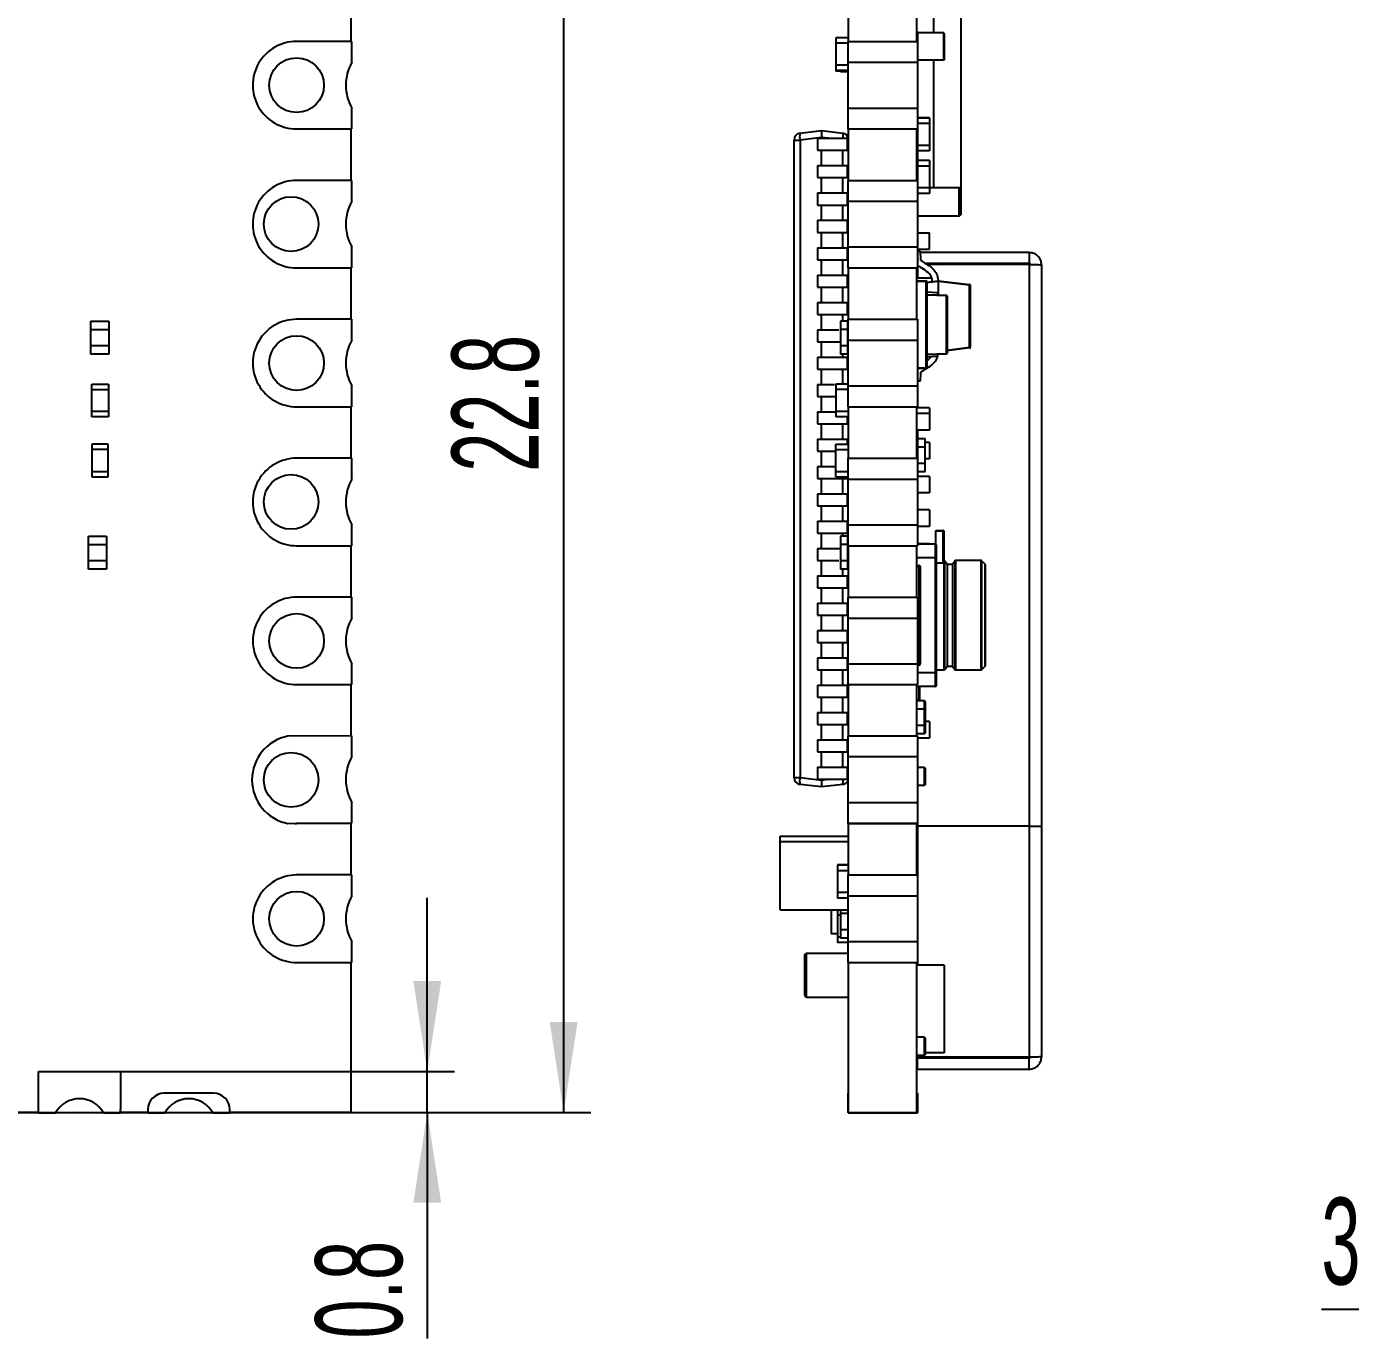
# Model space of a CAD drawing. Extents: x 13 to 282, y 8 to 200.
# Drawn here: x 68.04 to 116.45, y 58.47 to 106.44 of the extents above; entities that cross this region are included whole.
import ezdxf

# ---------------------------------------------------------------- set-up
doc = ezdxf.new("R2010")
doc.units = 0
doc.layers.get('0').update_dxf_attribs({"linetype": 'CONTINUOUS'})
doc.styles.add('SLDTEXTSTYLE0', font='TXT', dxfattribs={"width": 0.605})
doc.dimstyles.new('SLDDIMSTYLE0', dxfattribs={"dimtxt": 3.081982, "dimasz": 3.302, "dimexe": 0, "dimexo": 0.0625, "dimgap": 0.770496, "dimtad": 1, "dimdec": 1, "dimlfac": 0.5, "dimrnd": 1e-09, "dimzin": 12, "dimtxsty": 'SLDTEXTSTYLE0', "dimsah": 1, "dimcen": 0.09, "dimazin": 3, "dimtfac": 1, "dimtdec": 1, "dimtofl": 0, "dimtmove": 0, "dimatfit": 3, "dimtolj": 1, "dimtzin": 12})
doc.dimstyles.new('SLDDIMSTYLE1', dxfattribs={"dimtxt": 3.081982, "dimasz": 3.302, "dimexe": 0, "dimexo": 0.0625, "dimgap": 0.770496, "dimtad": 1, "dimdec": 1, "dimlfac": 0.5, "dimrnd": 1e-09, "dimtxsty": 'SLDTEXTSTYLE0', "dimsah": 1, "dimcen": 0.09, "dimazin": 3, "dimtfac": 1, "dimtdec": 1, "dimtmove": 0, "dimatfit": 3, "dimtolj": 1, "dimtzin": 12})
doc.dimstyles.new('SLDDIMSTYLE2', dxfattribs={"dimtxt": 3.081982, "dimasz": 3.302, "dimexe": 0, "dimexo": 0.0625, "dimgap": 0.770496, "dimtad": 1, "dimdec": 1, "dimlfac": 0.5, "dimrnd": 1e-09, "dimzin": 12, "dimtxsty": 'SLDTEXTSTYLE0', "dimsah": 1, "dimcen": 0.09, "dimazin": 3, "dimtfac": 1, "dimtdec": 1, "dimtmove": 0, "dimatfit": 3, "dimtolj": 1, "dimtzin": 12})

# ---------------------------------------------------------------- blocks, each defined once
blk = doc.blocks.new('_D_9')
at = {"color": 7, "linetype": 'CONTINUOUS'}
for p, q in [((131.286, 65.738), (131.286, 58.525)), ((137.226, 63.116), (137.226, 58.525)), ((131.286, 59.525), (115.386, 59.525)), ((131.286, 59.525), (137.226, 59.525)), ((137.226, 59.525), (143.576, 59.525))]:
    blk.add_line(p, q, dxfattribs=at)
for points in [[(131.286, 59.525), (127.984, 60.033), (127.984, 59.017)], [(137.226, 59.525), (140.528, 59.017), (140.528, 60.033)]]:
    blk.add_solid(points, dxfattribs=at)
at = {"color": 7, "linetype": 'CONTINUOUS', "char_height": 3.175, "attachment_point": 1, "style": 'SLDTEXTSTYLE0'}
for s, insert in [('3', (115.386, 63.618)), ('TYP', (118.929, 63.618))]:
    blk.add_mtext(s, dxfattribs=dict(at, insert=insert))
blk = doc.blocks.new('_D_16')
at = {"color": 7, "linetype": 'CONTINUOUS'}
for p, q in [((64.741, 112.246), (88.679, 112.246)), ((87.679, 112.246), (87.679, 66.738)), ((80.914, 66.738), (88.679, 66.738))]:
    blk.add_line(p, q, dxfattribs=at)
for points in [[(87.679, 112.246), (87.171, 108.944), (88.187, 108.944)], [(87.679, 66.738), (88.187, 70.04), (87.171, 70.04)]]:
    blk.add_solid(points, dxfattribs=at)
at = {"color": 7, "linetype": 'CONTINUOUS', "insert": (83.586, 90.165), "char_height": 3.175, "attachment_point": 1, "rotation": 90, "style": 'SLDTEXTSTYLE0'}
blk.add_mtext('22.8', dxfattribs=at)
blk = doc.blocks.new('_D_18')
at = {"color": 7, "linetype": 'CONTINUOUS'}
for p, q in [((82.692, 68.238), (82.692, 74.588)), ((68.474, 68.238), (83.692, 68.238)), ((82.692, 66.738), (82.692, 68.238)), ((65.474, 66.738), (83.692, 66.738)), ((82.692, 66.738), (82.692, 58.469))]:
    blk.add_line(p, q, dxfattribs=at)
for points in [[(82.692, 68.238), (83.2, 71.54), (82.184, 71.54)], [(82.692, 66.738), (82.184, 63.436), (83.2, 63.436)]]:
    blk.add_solid(points, dxfattribs=at)
at = {"color": 7, "linetype": 'CONTINUOUS', "insert": (78.599, 58.469), "char_height": 3.175, "attachment_point": 1, "rotation": 90, "style": 'SLDTEXTSTYLE0'}
blk.add_mtext('0.8', dxfattribs=at)

msp = doc.modelspace()

# ---------------------------------------------------------------- linework, layer by layer
at = {"color": 7, "linetype": 'CONTINUOUS'}
for p, q in [((102.197, 112.564), (102.197, 100.539)), ((79.914, 105.898), (79.914, 107.778)), ((98.097, 105.898), (98.097, 107.778)), ((100.597, 105.898), (100.597, 107.778)), ((101.197, 106.85), (101.197, 106.209)), ((98.097, 106.034), (97.637, 106.034)), ((97.637, 106.034), (97.637, 105.834)), ((100.617, 106.262), (100.597, 106.262)), ((100.617, 106.262), (100.617, 105.898)), ((101.577, 106.209), (100.617, 106.209)), ((101.577, 105.209), (101.577, 106.209)), ((101.597, 106.189), (101.577, 106.209)), ((101.597, 106.189), (101.597, 105.229)), ((79.934, 105.898), (77.914, 105.898)), ((79.934, 105.135), (79.934, 105.898)), ((98.077, 105.834), (97.637, 105.834)), ((97.637, 105.834), (97.637, 105.034)), ((98.077, 105.898), (100.617, 105.898)), ((98.077, 105.135), (98.077, 105.898)), ((100.617, 105.898), (100.617, 105.135)), ((98.077, 105.135), (100.617, 105.135)), ((98.077, 103.462), (98.077, 105.135)), ((101.577, 105.209), (100.617, 105.209)), ((100.617, 105.135), (100.617, 103.462)), ((101.197, 105.209), (101.197, 100.539)), ((101.577, 105.209), (101.597, 105.229)), ((98.077, 105.034), (97.637, 105.034)), ((97.637, 105.034), (97.637, 104.834)), ((98.077, 104.834), (97.637, 104.834)), ((97.637, 104.834), (97.637, 104.809)), ((97.797, 104.809), (97.637, 104.809)), ((97.797, 104.834), (97.797, 104.787)), ((98.072, 104.787), (97.797, 104.787)), ((79.934, 102.698), (79.934, 103.462)), ((98.077, 103.462), (100.617, 103.462)), ((98.077, 102.698), (98.077, 103.462)), ((100.617, 103.462), (100.617, 102.698)), ((77.914, 102.698), (79.934, 102.698)), ((79.914, 100.818), (79.914, 102.698)), ((98.077, 102.698), (100.617, 102.698)), ((98.097, 100.818), (98.097, 102.698)), ((100.597, 100.818), (100.597, 102.698)), ((100.617, 103.112), (101.055, 103.112)), ((101.055, 103.093), (100.617, 103.093)), ((101.055, 102.893), (100.617, 102.893)), ((100.617, 102.698), (100.617, 102.22)), ((101.055, 103.093), (101.055, 103.112)), ((101.055, 103.093), (101.055, 102.893)), ((101.055, 102.893), (101.055, 102.093)), ((96.102, 78.981), (96.102, 102.294)), ((96.102, 102.294), (96.322, 102.294)), ((96.322, 102.542), (97.102, 102.637)), ((97.102, 102.389), (96.322, 102.294)), ((96.322, 102.294), (96.322, 78.981)), ((96.957, 102.357), (96.957, 101.917)), ((96.957, 102.357), (96.957, 101.917)), ((97.102, 102.637), (97.102, 102.389)), ((97.102, 102.637), (97.883, 102.542)), ((98.046, 102.357), (98.046, 101.917)), ((98.046, 102.357), (98.097, 102.357)), ((100.617, 102.22), (100.597, 102.22)), ((100.617, 102.22), (100.617, 101.771)), ((96.957, 101.917), (97.102, 101.917)), ((97.102, 101.357), (97.102, 101.917)), ((98.046, 101.917), (98.097, 101.917)), ((100.617, 101.771), (100.597, 101.771)), ((101.055, 102.093), (100.617, 102.093)), ((101.055, 101.893), (100.617, 101.893)), ((100.617, 101.771), (100.617, 101.322)), ((101.055, 102.093), (101.055, 101.893)), ((96.957, 101.357), (96.957, 100.917)), ((96.957, 101.357), (96.957, 100.917)), ((98.046, 101.357), (98.046, 100.917)), ((98.046, 101.357), (98.097, 101.357)), ((100.617, 101.322), (100.597, 101.322)), ((101.057, 101.539), (100.617, 101.539)), ((101.057, 101.339), (100.617, 101.339)), ((100.617, 101.322), (100.617, 100.818)), ((101.057, 101.539), (101.057, 101.339)), ((101.057, 101.339), (101.057, 100.539)), ((79.934, 100.818), (77.914, 100.818)), ((79.934, 100.055), (79.934, 100.818)), ((96.957, 100.917), (97.102, 100.917)), ((97.102, 100.357), (97.102, 100.917)), ((98.046, 100.917), (98.097, 100.917)), ((98.077, 100.818), (100.617, 100.818)), ((98.077, 100.055), (98.077, 100.818)), ((100.617, 100.818), (100.617, 100.055)), ((96.957, 100.357), (96.957, 99.917)), ((96.957, 100.357), (96.957, 99.917)), ((98.046, 100.357), (98.046, 99.917)), ((98.046, 100.357), (98.077, 100.357)), ((101.057, 100.539), (100.617, 100.539)), ((101.057, 100.339), (100.617, 100.339)), ((101.197, 100.539), (101.057, 100.539)), ((101.057, 100.539), (101.057, 100.339)), ((102.197, 100.539), (101.197, 100.539)), ((102.197, 100.539), (102.197, 99.559)), ((96.957, 99.917), (97.102, 99.917)), ((97.102, 99.357), (97.102, 99.917)), ((98.046, 99.917), (98.077, 99.917)), ((98.077, 100.055), (100.617, 100.055)), ((98.077, 98.382), (98.077, 100.055)), ((100.617, 100.055), (100.617, 98.382)), ((96.957, 99.357), (96.957, 98.917)), ((96.957, 99.357), (96.957, 98.917)), ((98.046, 99.357), (98.046, 98.917)), ((98.046, 99.357), (98.077, 99.357)), ((102.147, 99.509), (100.617, 99.509)), ((102.147, 99.509), (102.197, 99.559)), ((96.957, 98.917), (97.102, 98.917)), ((97.102, 98.357), (97.102, 98.917)), ((98.046, 98.917), (98.077, 98.917)), ((100.617, 98.902), (101.055, 98.902)), ((101.055, 98.302), (101.055, 98.902)), ((79.934, 97.618), (79.934, 98.382)), ((96.957, 98.357), (96.957, 97.917)), ((96.957, 98.357), (96.957, 97.917)), ((98.046, 98.357), (98.046, 97.917)), ((98.046, 98.357), (98.077, 98.357)), ((98.077, 98.382), (100.617, 98.382)), ((98.077, 97.618), (98.077, 98.382)), ((100.617, 98.382), (100.617, 97.618)), ((100.617, 98.302), (101.055, 98.302)), ((96.957, 97.917), (97.102, 97.917)), ((97.102, 97.357), (97.102, 97.917)), ((98.046, 97.917), (98.077, 97.917)), ((100.617, 98.223), (100.717, 98.225)), ((100.717, 98.225), (100.723, 97.925)), ((104.705, 98.178), (100.718, 98.178)), ((104.705, 98.178), (104.705, 97.778)), ((77.914, 97.618), (79.934, 97.618)), ((79.914, 95.738), (79.914, 97.618)), ((96.957, 97.357), (96.957, 96.917)), ((96.957, 97.357), (96.957, 96.917)), ((98.046, 97.357), (98.046, 96.917)), ((98.046, 97.357), (98.097, 97.357)), ((98.077, 97.618), (100.617, 97.618)), ((98.097, 95.738), (98.097, 97.618)), ((100.597, 95.738), (100.597, 97.618)), ((100.615, 97.618), (100.615, 97.255)), ((104.705, 97.778), (100.91, 97.778)), ((104.705, 97.743), (100.967, 97.743)), ((104.705, 97.743), (104.705, 77.198)), ((105.155, 97.728), (105.155, 77.198)), ((97.102, 96.357), (97.102, 96.917)), ((98.046, 96.917), (98.097, 96.917)), ((100.597, 97.255), (101.135, 97.255)), ((100.597, 97.141), (100.937, 97.141)), ((100.937, 97.121), (100.597, 97.121)), ((100.937, 97.141), (100.937, 97.121)), ((100.937, 93.961), (100.937, 97.121)), ((100.937, 97.121), (100.957, 97.121)), ((100.957, 97.096), (101.377, 97.148)), ((100.957, 97.121), (100.957, 96.641)), ((101.377, 97.148), (101.377, 97.123)), ((101.377, 97.148), (102.525, 97.007)), ((101.377, 97.123), (101.377, 96.627)), ((102.525, 96.982), (101.377, 97.123)), ((102.525, 94.713), (102.525, 96.982)), ((102.525, 96.982), (102.547, 96.982)), ((102.547, 96.982), (102.547, 94.713)), ((96.957, 96.357), (96.957, 95.917)), ((96.957, 96.357), (96.957, 95.917)), ((98.046, 96.357), (98.046, 95.917)), ((98.046, 96.357), (98.097, 96.357)), ((101.347, 96.7), (100.957, 96.728)), ((100.957, 96.641), (101.678, 96.616)), ((100.957, 96.621), (100.957, 96.641)), ((101.678, 96.596), (100.957, 96.621)), ((100.957, 96.621), (100.957, 94.461)), ((101.347, 96.7), (101.347, 96.628)), ((101.678, 94.486), (101.678, 96.596)), ((101.697, 96.596), (101.678, 96.596)), ((101.697, 96.596), (101.697, 94.486)), ((97.102, 95.357), (97.102, 95.917)), ((98.046, 95.917), (98.097, 95.917)), ((70.39, 95.364), (70.39, 95.664)), ((70.39, 95.664), (71.05, 95.664)), ((71.05, 95.664), (71.05, 95.364)), ((79.934, 95.738), (77.914, 95.738)), ((79.934, 94.975), (79.934, 95.738)), ((97.797, 95.664), (97.797, 95.364)), ((98.072, 95.664), (97.797, 95.664)), ((98.072, 95.364), (98.072, 95.664)), ((98.077, 95.738), (100.617, 95.738)), ((98.077, 94.975), (98.077, 95.738)), ((100.617, 95.738), (100.617, 94.975)), ((70.39, 94.764), (70.39, 95.364)), ((70.39, 95.364), (71.05, 95.364)), ((71.05, 95.364), (71.05, 94.764)), ((96.957, 95.357), (96.957, 94.917)), ((96.957, 95.357), (96.957, 94.917)), ((97.102, 94.357), (97.102, 94.917)), ((97.797, 95.364), (97.797, 94.764)), ((98.072, 95.364), (97.797, 95.364)), ((98.072, 94.764), (98.072, 95.364)), ((98.072, 95.364), (98.077, 95.364)), ((98.077, 94.975), (100.617, 94.975)), ((98.077, 93.302), (98.077, 94.975)), ((100.617, 94.975), (100.617, 93.302)), ((71.05, 94.764), (70.39, 94.764)), ((70.39, 94.464), (70.39, 94.764)), ((71.05, 94.464), (70.39, 94.464)), ((71.05, 94.764), (71.05, 94.464)), ((98.072, 94.764), (97.797, 94.764)), ((97.797, 94.764), (97.797, 94.464)), ((98.072, 94.464), (97.797, 94.464)), ((98.077, 94.764), (98.072, 94.764)), ((98.072, 94.464), (98.072, 94.764)), ((100.957, 94.461), (101.678, 94.486)), ((101.678, 94.466), (100.957, 94.441)), ((100.957, 94.441), (100.957, 94.461)), ((100.957, 94.441), (100.957, 93.961)), ((101.347, 94.455), (101.347, 94.377)), ((101.678, 94.486), (101.697, 94.486)), ((102.525, 94.689), (101.697, 94.587)), ((102.525, 94.713), (102.547, 94.713)), ((96.957, 94.357), (96.957, 93.917)), ((96.957, 94.357), (96.957, 93.917)), ((98.046, 94.357), (98.046, 93.917)), ((98.046, 94.357), (98.077, 94.357)), ((100.937, 93.941), (100.617, 93.941)), ((100.797, 93.939), (100.617, 93.939)), ((100.797, 93.941), (100.797, 93.939)), ((100.937, 93.961), (100.937, 93.941)), ((100.957, 93.961), (100.937, 93.961)), ((101.347, 94.377), (100.957, 94.35)), ((97.102, 93.357), (97.102, 93.917)), ((98.046, 93.917), (98.077, 93.917)), ((100.717, 93.471), (100.617, 93.472)), ((100.723, 93.771), (100.717, 93.471)), ((70.431, 93.171), (70.431, 93.371)), ((70.431, 93.371), (71.031, 93.371)), ((70.431, 92.371), (70.431, 93.171)), ((70.431, 93.171), (71.031, 93.171)), ((71.031, 93.371), (71.031, 93.171)), ((71.031, 93.171), (71.031, 92.371)), ((79.934, 92.538), (79.934, 93.302)), ((96.957, 93.357), (96.957, 92.917)), ((96.957, 93.357), (96.957, 92.917)), ((98.077, 93.371), (97.637, 93.371)), ((97.637, 93.371), (97.637, 93.171)), ((97.637, 93.171), (97.637, 92.371)), ((98.077, 93.171), (97.637, 93.171)), ((98.077, 93.302), (100.617, 93.302)), ((98.077, 92.538), (98.077, 93.302)), ((100.617, 93.302), (100.617, 92.538)), ((77.914, 92.538), (79.934, 92.538)), ((79.914, 90.658), (79.914, 92.538)), ((97.102, 92.357), (97.102, 92.917)), ((98.077, 92.538), (100.617, 92.538)), ((98.097, 90.658), (98.097, 92.538)), ((100.597, 90.658), (100.597, 92.538)), ((101.057, 92.499), (100.597, 92.499)), ((100.615, 92.538), (100.615, 92.499)), ((101.057, 92.499), (101.057, 91.899)), ((71.031, 92.371), (70.431, 92.371)), ((70.431, 92.171), (70.431, 92.371)), ((71.031, 92.171), (70.431, 92.171)), ((71.031, 92.371), (71.031, 92.171)), ((96.957, 92.357), (96.957, 91.917)), ((96.957, 92.357), (96.957, 91.917)), ((98.097, 92.371), (97.637, 92.371)), ((97.637, 92.371), (97.637, 92.171)), ((98.097, 92.171), (97.637, 92.171)), ((98.046, 92.171), (98.046, 91.917)), ((101.055, 92.288), (100.597, 92.288)), ((101.055, 92.288), (101.055, 91.688)), ((97.102, 91.357), (97.102, 91.917)), ((98.046, 91.917), (98.097, 91.917)), ((101.055, 91.688), (100.597, 91.688)), ((100.615, 91.688), (100.615, 91.372)), ((101.057, 91.899), (101.055, 91.899)), ((71.027, 91.177), (70.427, 91.177)), ((70.427, 91.177), (70.427, 90.977)), ((71.027, 90.977), (71.027, 91.177)), ((96.957, 91.357), (96.957, 90.917)), ((97.637, 91.177), (98.097, 91.177)), ((97.637, 90.977), (97.637, 91.177)), ((98.046, 91.357), (98.046, 91.177)), ((98.046, 91.357), (98.097, 91.357)), ((100.615, 91.48), (100.597, 91.48)), ((100.597, 91.348), (100.622, 91.373)), ((100.597, 91.073), (100.622, 91.073)), ((100.622, 91.373), (100.622, 91.073)), ((100.622, 91.373), (100.897, 91.373)), ((100.622, 91.073), (100.622, 90.473)), ((100.622, 91.073), (100.897, 91.073)), ((100.897, 91.073), (100.897, 91.373)), ((101.057, 91.235), (100.897, 91.235)), ((100.897, 90.473), (100.897, 91.073)), ((101.057, 91.235), (101.057, 90.635)), ((70.427, 90.977), (70.427, 90.177)), ((71.027, 90.977), (70.427, 90.977)), ((71.027, 90.177), (71.027, 90.977)), ((79.934, 90.658), (77.914, 90.658)), ((79.934, 89.895), (79.934, 90.658)), ((97.102, 90.357), (97.102, 90.917)), ((97.637, 90.977), (98.097, 90.977)), ((97.637, 90.177), (97.637, 90.977)), ((98.077, 90.658), (100.617, 90.658)), ((98.077, 89.895), (98.077, 90.658)), ((100.617, 90.658), (100.617, 89.895)), ((101.057, 90.635), (100.897, 90.635)), ((70.427, 90.177), (71.027, 90.177)), ((70.427, 90.177), (70.427, 89.977)), ((71.027, 89.977), (71.027, 90.177)), ((96.957, 90.357), (96.957, 89.917)), ((97.637, 90.177), (98.077, 90.177)), ((97.637, 89.977), (97.637, 90.177)), ((100.622, 90.473), (100.617, 90.473)), ((100.622, 90.473), (100.897, 90.473)), ((100.622, 90.473), (100.622, 90.173)), ((100.622, 90.173), (100.897, 90.173)), ((100.897, 90.173), (100.897, 90.473)), ((70.427, 89.977), (71.027, 89.977)), ((97.102, 89.357), (97.102, 89.917)), ((97.637, 89.977), (98.077, 89.977)), ((98.046, 89.977), (98.046, 89.917)), ((98.046, 89.917), (98.077, 89.917)), ((98.077, 89.895), (100.617, 89.895)), ((98.077, 88.222), (98.077, 89.895)), ((101.057, 89.989), (100.617, 89.989)), ((100.617, 89.895), (100.617, 88.222)), ((101.057, 89.989), (101.057, 89.389)), ((96.957, 89.357), (96.957, 88.917)), ((98.046, 89.357), (98.046, 88.917)), ((98.046, 89.357), (98.077, 89.357)), ((101.057, 89.389), (100.617, 89.389)), ((97.102, 88.357), (97.102, 88.917)), ((98.046, 88.917), (98.077, 88.917)), ((101.057, 88.767), (100.617, 88.767)), ((101.057, 88.767), (101.057, 88.167)), ((79.934, 87.458), (79.934, 88.222)), ((96.957, 88.357), (96.957, 87.917)), ((98.046, 88.357), (98.046, 87.917)), ((98.046, 88.357), (98.077, 88.357)), ((98.077, 88.222), (100.617, 88.222)), ((98.077, 87.458), (98.077, 88.222)), ((100.617, 88.222), (100.617, 87.458)), ((101.057, 88.167), (100.617, 88.167)), ((70.301, 87.507), (70.301, 87.807)), ((70.301, 87.807), (70.961, 87.807)), ((70.961, 87.807), (70.961, 87.507)), ((97.102, 87.357), (97.102, 87.917)), ((97.797, 87.807), (97.797, 87.507)), ((98.072, 87.807), (97.797, 87.807)), ((98.046, 87.917), (98.077, 87.917)), ((98.072, 87.507), (98.072, 87.807)), ((101.277, 87.995), (101.297, 88.015)), ((101.557, 87.995), (101.277, 87.995)), ((101.277, 87.995), (101.277, 87.515)), ((101.297, 88.015), (101.557, 88.015)), ((101.557, 87.995), (101.557, 88.015)), ((101.557, 86.823), (101.557, 87.995)), ((101.557, 87.995), (101.577, 87.995)), ((101.577, 87.995), (101.577, 86.829)), ((70.301, 86.907), (70.301, 87.507)), ((70.301, 87.507), (70.961, 87.507)), ((70.961, 87.507), (70.961, 86.907)), ((77.914, 87.458), (79.934, 87.458)), ((79.914, 85.578), (79.914, 87.458)), ((96.957, 87.357), (96.957, 86.917)), ((97.797, 87.507), (97.797, 86.907)), ((98.072, 87.507), (97.797, 87.507)), ((98.072, 86.907), (98.072, 87.507)), ((98.072, 87.507), (98.077, 87.507)), ((98.077, 87.458), (100.617, 87.458)), ((98.097, 85.578), (98.097, 87.458)), ((100.597, 85.578), (100.597, 87.458)), ((101.057, 87.532), (100.617, 87.532)), ((101.277, 87.515), (100.617, 87.515)), ((101.057, 87.532), (101.057, 87.515)), ((101.277, 87.015), (101.277, 87.515)), ((101.297, 87.495), (101.297, 87.015)), ((70.961, 86.907), (70.301, 86.907)), ((70.301, 86.607), (70.301, 86.907)), ((70.961, 86.907), (70.961, 86.607)), ((97.102, 86.357), (97.102, 86.917)), ((98.072, 86.907), (97.797, 86.907)), ((97.797, 86.907), (97.797, 86.607)), ((98.097, 86.907), (98.072, 86.907)), ((98.072, 86.607), (98.072, 86.907)), ((101.277, 87.015), (100.597, 87.015)), ((100.597, 86.735), (100.677, 86.735)), ((100.597, 86.715), (100.677, 86.715)), ((100.677, 86.715), (100.677, 86.735)), ((100.677, 83.135), (100.677, 86.715)), ((100.677, 86.715), (100.697, 86.695)), ((100.697, 86.695), (100.697, 83.135)), ((100.697, 86.695), (100.717, 86.695)), ((100.717, 86.695), (100.717, 83.135)), ((101.277, 82.815), (101.277, 87.015)), ((101.277, 87.015), (101.297, 87.015)), ((101.297, 87.015), (101.297, 82.815)), ((101.557, 86.823), (101.297, 86.823)), ((101.587, 86.915), (101.577, 86.915)), ((101.697, 86.775), (101.603, 86.906)), ((101.897, 86.775), (101.697, 86.775)), ((101.697, 86.775), (101.697, 83.055)), ((101.991, 86.906), (101.897, 86.775)), ((101.897, 86.775), (101.897, 83.055)), ((102.949, 86.915), (102.008, 86.915)), ((103.092, 86.781), (102.963, 86.909)), ((103.097, 86.767), (103.097, 83.063)), ((70.961, 86.607), (70.301, 86.607)), ((96.957, 86.357), (96.957, 85.917)), ((98.072, 86.607), (97.797, 86.607)), ((98.046, 86.357), (98.046, 85.917)), ((98.046, 86.357), (98.097, 86.357)), ((98.097, 86.632), (98.072, 86.607)), ((97.102, 85.357), (97.102, 85.917)), ((98.046, 85.917), (98.097, 85.917)), ((79.934, 85.578), (77.914, 85.578)), ((79.934, 84.815), (79.934, 85.578)), ((96.957, 85.357), (96.957, 84.917)), ((98.046, 85.357), (98.046, 84.917)), ((98.046, 85.357), (98.077, 85.357)), ((98.077, 85.578), (100.617, 85.578)), ((98.077, 84.815), (98.077, 85.578)), ((100.617, 85.578), (100.617, 84.815)), ((97.102, 84.357), (97.102, 84.917)), ((98.046, 84.917), (98.077, 84.917)), ((98.077, 84.815), (100.617, 84.815)), ((98.077, 83.142), (98.077, 84.815)), ((100.617, 84.815), (100.617, 83.142)), ((96.957, 84.357), (96.957, 83.917)), ((98.046, 84.357), (98.046, 83.917)), ((98.046, 84.357), (98.077, 84.357)), ((97.102, 83.357), (97.102, 83.917)), ((98.046, 83.917), (98.077, 83.917)), ((96.957, 83.357), (96.957, 82.917)), ((98.046, 83.357), (98.046, 82.917)), ((98.046, 83.357), (98.077, 83.357)), ((79.934, 82.378), (79.934, 83.142)), ((97.102, 82.357), (97.102, 82.917)), ((98.046, 82.917), (98.077, 82.917)), ((98.077, 83.142), (100.617, 83.142)), ((98.077, 82.378), (98.077, 83.142)), ((100.617, 83.142), (100.617, 82.378)), ((100.677, 83.115), (100.617, 83.115)), ((100.677, 83.135), (100.697, 83.135)), ((100.677, 83.135), (100.677, 83.115)), ((100.677, 83.115), (100.677, 83.095)), ((100.697, 83.135), (100.717, 83.135)), ((101.277, 82.315), (101.277, 82.815)), ((101.277, 82.815), (101.297, 82.815)), ((101.297, 82.915), (101.587, 82.915)), ((101.297, 82.815), (101.297, 82.335)), ((101.603, 82.923), (101.697, 83.055)), ((101.697, 83.055), (101.897, 83.055)), ((101.897, 83.055), (101.991, 82.923)), ((102.008, 82.915), (102.949, 82.915)), ((102.963, 82.921), (103.092, 83.049)), ((77.914, 82.378), (79.934, 82.378)), ((79.914, 80.51), (79.914, 82.378)), ((96.957, 82.357), (96.957, 81.917)), ((98.046, 82.357), (98.046, 81.917)), ((98.046, 82.357), (98.097, 82.357)), ((98.077, 82.378), (100.617, 82.378)), ((98.097, 80.51), (98.097, 82.378)), ((100.597, 80.51), (100.597, 82.378)), ((101.277, 82.315), (100.597, 82.315)), ((100.677, 81.835), (100.677, 82.315)), ((100.697, 82.315), (100.697, 81.835)), ((97.102, 81.357), (97.102, 81.917)), ((98.046, 81.917), (98.097, 81.917)), ((100.697, 81.835), (100.677, 81.835)), ((100.677, 81.835), (100.677, 81.815)), ((96.957, 81.357), (96.957, 80.917)), ((98.046, 81.357), (98.046, 80.917)), ((98.046, 81.357), (98.097, 81.357)), ((100.677, 81.815), (100.597, 81.815)), ((100.87, 81.781), (100.597, 81.781)), ((100.87, 81.481), (100.597, 81.481)), ((100.615, 81.815), (100.615, 81.781)), ((100.87, 81.481), (100.87, 81.781)), ((100.895, 81.756), (100.87, 81.781)), ((100.87, 80.881), (100.87, 81.481)), ((100.87, 81.481), (100.895, 81.481)), ((100.895, 81.756), (100.895, 81.481)), ((100.895, 81.481), (100.895, 80.881)), ((97.102, 80.357), (97.102, 80.917)), ((98.046, 80.917), (98.097, 80.917)), ((100.87, 80.881), (100.597, 80.881)), ((100.895, 80.881), (100.87, 80.881)), ((100.87, 80.581), (100.87, 80.881)), ((101.057, 81.026), (100.895, 81.026)), ((100.895, 80.881), (100.895, 80.606)), ((101.057, 81.026), (101.057, 80.426)), ((79.934, 80.51), (77.596, 80.498)), ((79.934, 79.746), (79.934, 80.51)), ((98.077, 80.51), (100.617, 80.51)), ((98.077, 79.746), (98.077, 80.51)), ((100.87, 80.581), (100.597, 80.581)), ((100.617, 80.51), (100.617, 79.746)), ((101.057, 80.426), (100.617, 80.426)), ((100.87, 80.581), (100.895, 80.606)), ((96.957, 80.357), (96.957, 79.917)), ((97.102, 79.357), (97.102, 79.917)), ((98.046, 80.357), (98.046, 79.917)), ((98.046, 80.357), (98.077, 80.357)), ((98.046, 79.917), (98.077, 79.917)), ((98.077, 79.746), (100.617, 79.746)), ((98.077, 78.074), (98.077, 79.746)), ((100.617, 79.746), (100.617, 78.074)), ((96.102, 78.981), (96.322, 78.981)), ((96.322, 78.981), (97.102, 78.886)), ((96.957, 79.357), (96.957, 78.917)), ((98.046, 79.357), (98.046, 78.917)), ((98.046, 79.357), (98.077, 79.357)), ((98.046, 78.917), (98.077, 78.917)), ((100.87, 79.353), (100.617, 79.353)), ((100.87, 78.693), (100.87, 79.353)), ((100.87, 79.353), (100.895, 79.328)), ((100.895, 79.328), (100.895, 78.718)), ((97.102, 78.637), (96.322, 78.733)), ((97.102, 78.886), (97.102, 78.637)), ((97.883, 78.733), (97.102, 78.637)), ((100.87, 78.693), (100.617, 78.693)), ((100.87, 78.693), (100.895, 78.718)), ((79.934, 77.31), (79.934, 78.074)), ((98.077, 78.074), (100.617, 78.074)), ((98.077, 77.31), (98.077, 78.074)), ((100.617, 78.074), (100.617, 77.31)), ((77.596, 77.298), (79.934, 77.31)), ((79.914, 77.298), (77.914, 77.298)), ((79.914, 75.418), (79.914, 77.298)), ((98.077, 77.31), (100.617, 77.31)), ((98.077, 77.298), (98.077, 77.31)), ((98.077, 77.298), (98.097, 77.298)), ((100.597, 77.3), (98.097, 77.3)), ((98.097, 77.298), (98.097, 77.3)), ((98.097, 77.298), (100.597, 77.298)), ((98.097, 75.418), (98.097, 77.298)), ((100.597, 77.298), (100.597, 77.3)), ((100.597, 77.298), (100.617, 77.298)), ((100.597, 75.418), (100.597, 77.298)), ((100.615, 77.08), (100.597, 77.08)), ((100.615, 77.298), (100.615, 77.198)), ((100.615, 77.198), (100.615, 75.418)), ((104.705, 77.198), (100.615, 77.198)), ((100.617, 77.31), (100.617, 77.298)), ((104.705, 77.198), (104.705, 68.754)), ((104.705, 77.198), (105.155, 77.198)), ((105.155, 77.198), (105.155, 68.768)), ((95.597, 76.645), (95.597, 76.843)), ((95.597, 76.843), (98.097, 76.843)), ((95.597, 74.145), (95.597, 76.645)), ((95.597, 76.645), (98.097, 76.645)), ((100.615, 76.88), (100.597, 76.88)), ((100.615, 76.08), (100.597, 76.08)), ((97.697, 75.792), (97.697, 75.773)), ((98.097, 75.792), (97.697, 75.792)), ((98.097, 75.773), (97.697, 75.773)), ((97.697, 75.773), (97.697, 75.573)), ((98.097, 75.573), (97.697, 75.573)), ((97.697, 75.573), (97.697, 74.773)), ((100.615, 75.88), (100.597, 75.88)), ((100.597, 75.796), (100.615, 75.82)), ((79.934, 75.418), (77.914, 75.418)), ((79.934, 74.655), (79.934, 75.418)), ((98.077, 74.655), (98.077, 75.418)), ((98.077, 75.418), (100.617, 75.418)), ((100.617, 75.418), (100.617, 74.655)), ((98.077, 74.773), (97.697, 74.773)), ((97.697, 74.773), (97.697, 74.573)), ((98.077, 74.573), (97.697, 74.573)), ((98.077, 74.655), (100.617, 74.655)), ((98.077, 72.982), (98.077, 74.655)), ((100.617, 74.655), (100.617, 72.982)), ((95.597, 74.145), (98.077, 74.145)), ((97.459, 74.145), (97.459, 73.267)), ((97.697, 74.145), (97.697, 73.945)), ((97.802, 74.145), (97.802, 74.009)), ((97.697, 73.945), (97.697, 73.145)), ((97.802, 73.945), (97.697, 73.945)), ((98.077, 74.009), (97.802, 74.009)), ((97.802, 74.009), (97.802, 73.409)), ((97.697, 73.267), (97.459, 73.267)), ((97.802, 73.145), (97.697, 73.145)), ((97.697, 73.145), (97.697, 72.945)), ((98.077, 73.409), (97.802, 73.409)), ((97.802, 73.409), (97.802, 73.109)), ((98.077, 73.109), (97.802, 73.109)), ((79.934, 72.218), (79.934, 72.982)), ((98.077, 72.945), (97.697, 72.945)), ((98.077, 72.982), (100.617, 72.982)), ((98.077, 72.218), (98.077, 72.982)), ((100.617, 72.982), (100.617, 72.218)), ((77.914, 72.218), (79.934, 72.218)), ((79.914, 66.738), (79.914, 72.218)), ((96.497, 72.506), (96.547, 72.556)), ((96.497, 71.006), (96.497, 72.506)), ((96.547, 72.556), (96.547, 70.956)), ((96.547, 72.556), (98.077, 72.556)), ((98.077, 72.218), (100.617, 72.218)), ((98.097, 66.738), (98.097, 72.218)), ((100.597, 66.738), (100.597, 72.218)), ((100.615, 72.218), (100.615, 72.118)), ((101.597, 72.118), (100.597, 72.118)), ((101.597, 72.118), (101.597, 68.918)), ((96.497, 71.006), (96.547, 70.956)), ((96.547, 70.956), (98.097, 70.956)), ((100.87, 69.482), (100.597, 69.482)), ((100.87, 68.822), (100.87, 69.482)), ((100.87, 69.482), (100.895, 69.457)), ((100.895, 69.457), (100.895, 68.847)), ((100.87, 68.822), (100.597, 68.822)), ((100.615, 68.822), (100.615, 68.754)), ((104.705, 68.754), (100.615, 68.754)), ((100.87, 68.822), (100.895, 68.847)), ((101.597, 68.918), (100.895, 68.918)), ((98.077, 68.738), (98.097, 68.738)), ((98.077, 68.738), (98.077, 68.238)), ((100.615, 68.318), (100.615, 68.718)), ((104.705, 68.718), (100.615, 68.718)), ((100.615, 68.318), (104.705, 68.318)), ((104.705, 68.318), (104.705, 68.718)), ((68.474, 66.718), (68.474, 68.238)), ((68.474, 68.238), (71.474, 68.238)), ((71.474, 68.238), (71.474, 66.844)), ((98.077, 68.238), (98.097, 68.238)), ((98.077, 68.238), (98.077, 67.438)), ((74.874, 67.438), (73.074, 67.438)), ((98.077, 67.438), (98.097, 67.438)), ((98.077, 66.838), (98.077, 67.438)), ((100.597, 67.438), (100.617, 67.438)), ((100.617, 67.438), (100.617, 66.838)), ((71.474, 66.718), (71.474, 66.838)), ((72.474, 66.838), (72.474, 66.718)), ((75.474, 66.718), (75.474, 66.838)), ((98.077, 66.718), (98.077, 66.838)), ((98.077, 66.838), (98.097, 66.838)), ((100.597, 66.838), (100.617, 66.838)), ((100.617, 66.838), (100.617, 66.718)), ((68.474, 66.738), (67.474, 66.738)), ((68.474, 66.718), (69.097, 66.718)), ((70.851, 66.718), (71.474, 66.718)), ((72.474, 66.738), (71.474, 66.738)), ((72.474, 66.718), (73.097, 66.718)), ((74.851, 66.718), (75.474, 66.718)), ((79.914, 66.738), (75.474, 66.738)), ((98.077, 66.718), (100.617, 66.718)), ((98.097, 66.738), (100.597, 66.738))]:
    msp.add_line(p, q, dxfattribs=at)
at = {"color": 8, "linetype": 'CONTINUOUS'}
for p, q in [((98.072, 104.787), (98.072, 104.834)), ((97.362, 102.357), (97.102, 102.389)), ((97.883, 101.357), (97.883, 101.917)), ((97.883, 100.357), (97.883, 100.917)), ((102.147, 99.509), (102.147, 100.539)), ((97.883, 99.357), (97.883, 99.917)), ((97.883, 98.357), (97.883, 98.917)), ((97.883, 97.357), (97.883, 97.917)), ((97.883, 96.357), (97.883, 96.917)), ((101.377, 97.123), (100.957, 97.071)), ((97.883, 95.664), (97.883, 95.917)), ((97.883, 94.357), (97.883, 94.464)), ((101.697, 94.612), (102.525, 94.713)), ((100.617, 93.961), (100.937, 93.961)), ((97.883, 93.371), (97.883, 93.917)), ((97.883, 91.357), (97.883, 91.917)), ((97.883, 89.357), (97.883, 89.917)), ((97.883, 88.357), (97.883, 88.917)), ((97.883, 87.807), (97.883, 87.917)), ((101.587, 82.915), (101.587, 86.915)), ((101.603, 86.906), (101.603, 82.923)), ((101.991, 82.923), (101.991, 86.906)), ((102.008, 86.915), (102.008, 82.915)), ((102.949, 82.915), (102.949, 86.915)), ((102.963, 86.909), (102.963, 82.921)), ((103.092, 83.049), (103.092, 86.781)), ((97.883, 86.357), (97.883, 86.607)), ((97.883, 85.357), (97.883, 85.917)), ((97.883, 84.357), (97.883, 84.917)), ((97.883, 83.357), (97.883, 83.917)), ((97.883, 82.357), (97.883, 82.917)), ((100.617, 83.135), (100.677, 83.135)), ((100.677, 83.095), (100.617, 83.095)), ((101.277, 82.815), (100.617, 82.815)), ((97.883, 81.357), (97.883, 81.917)), ((100.597, 81.835), (100.677, 81.835)), ((97.883, 80.357), (97.883, 80.917)), ((97.883, 79.357), (97.883, 79.917)), ((97.102, 78.886), (97.362, 78.917)), ((100.615, 72.168), (100.597, 72.168))]:
    msp.add_line(p, q, dxfattribs=at)
at = {"color": 7, "linetype": 'CONTINUOUS'}
for centre in [(77.914, 104.298), (77.714, 99.218), (77.914, 94.138), (77.714, 89.058), (77.914, 83.978), (77.714, 78.898), (77.914, 73.818)]:
    msp.add_circle(centre, 1, dxfattribs=at)
for centre, radius, start, end in [((77.912, 104.298), 1.6, 89.9409, 270.0591), ((81.414, 104.298), 1.7, 150.5271, 209.4729), ((96.352, 102.294), 0.25, 97, 179.9997), ((96.84, 102.418), 0.533, 166.5283, 193.4717), ((97.852, 102.294), 0.25, 14.825, 83.0001), ((77.912, 99.218), 1.6, 89.949, 270.051), ((81.414, 99.218), 1.7, 150.527, 209.473), ((100.937, 97.121), 0.02, 359.9976, 90), ((102.474, 96.994), 0.0532, 346.5271, 13.4729), ((102.522, 96.982), 0.025, 0.0019, 82.9999), ((101.535, 96.606), 0.144, 356.0138, 3.9862), ((101.677, 96.596), 0.02, 0.0004, 88), ((77.913, 94.138), 1.6, 89.9586, 270.0414), ((81.414, 94.138), 1.7, 150.5271, 209.4729), ((101.535, 94.476), 0.144, 356.014, 3.986), ((101.677, 94.486), 0.02, 272, 0), ((102.474, 94.701), 0.0533, 346.5281, 13.4719), ((102.522, 94.713), 0.025, 276.9999, 0.0006), ((100.937, 93.961), 0.02, 270, 359.9997), ((77.913, 89.058), 1.6, 89.9713, 270.0287), ((81.414, 89.058), 1.7, 150.5271, 209.4729), ((101.557, 87.995), 0.02, 359.9977, 90), ((101.277, 87.495), 0.02, 0, 90), ((100.677, 86.695), 0.04, 359.9993, 90), ((101.587, 86.895), 0.02, 35.5349, 89.9983), ((102.008, 86.895), 0.02, 90.0006, 144.4633), ((102.949, 86.895), 0.02, 45.0005, 90.0003), ((103.077, 86.767), 0.02, 0, 45), ((77.914, 83.978), 1.6, 89.9917, 270.0083), ((81.414, 83.978), 1.7, 150.5271, 209.4729), ((100.677, 83.135), 0.02, 270, 0.002), ((100.677, 83.135), 0.04, 270, 359.9999), ((101.587, 82.935), 0.02, 270.0008, 324.4636), ((102.008, 82.935), 0.02, 215.5352, 269.9985), ((102.949, 82.935), 0.02, 270.001, 315.0015), ((103.077, 83.063), 0.02, 315.0001, 0.0012), ((101.277, 82.335), 0.02, 270, 0.0008), ((100.677, 81.835), 0.02, 270, 0.001), ((77.914, 78.898), 1.631, 101.2334, 258.7666), ((81.414, 78.91), 1.7, 150.5271, 209.4729), ((96.352, 78.981), 0.25, 180, 263), ((96.84, 78.857), 0.533, 166.5285, 193.4715), ((97.852, 78.981), 0.25, 277, 334.1582), ((77.914, 78.898), 1.6, 267.7341, 270), ((77.914, 73.818), 1.6, 89.9921, 270.0079), ((81.414, 73.818), 1.7, 150.5271, 209.4729), ((100.647, 72.168), 0.05, 180, 230.2082), ((73.074, 66.838), 0.6, 90, 180), ((74.874, 66.838), 0.6, 360, 90), ((69.974, 66.238), 1, 90.0007, 151.3146), ((69.974, 66.238), 1, 28.6854, 89.9993), ((70.874, 66.838), 0.6, 0, 0.5377), ((73.974, 66.238), 1, 28.6854, 151.3146)]:
    msp.add_arc(centre, radius, start, end, dxfattribs=at)
at = {"color": 8, "linetype": 'CONTINUOUS'}
for centre, radius, start, end in [((97.574, 102.438), 0.326, 345.788, 18.4599), ((97.462, 78.841), 0.434, 345.6788, 10.1026)]:
    msp.add_arc(centre, radius, start, end, dxfattribs=at)
at = {"color": 7, "linetype": 'CONTINUOUS'}
for points, knots in [([(96.957, 102.357), (96.975, 102.357), (97.01, 102.357), (97.169, 102.357), (97.353, 102.357), (97.583, 102.357), (97.814, 102.357), (97.981, 102.357), (98.046, 102.357)], [0, 0, 0, 0, 0.1774285, 0.3533984, 0.4956485, 0.6234669, 0.8531971, 1, 1, 1, 1]), ([(96.957, 101.917), (96.975, 101.917), (97.01, 101.917), (97.169, 101.917), (97.353, 101.917), (97.583, 101.917), (97.814, 101.917), (97.981, 101.917), (98.046, 101.917)], [0, 0, 0, 0, 0.1774285, 0.3533984, 0.4956485, 0.6234669, 0.8531971, 1, 1, 1, 1]), ([(96.957, 101.357), (96.975, 101.357), (97.01, 101.357), (97.169, 101.357), (97.353, 101.357), (97.583, 101.357), (97.814, 101.357), (97.981, 101.357), (98.046, 101.357)], [0, 0, 0, 0, 0.1774285, 0.3533984, 0.4956485, 0.6234669, 0.8531971, 1, 1, 1, 1]), ([(96.957, 100.917), (96.975, 100.917), (97.01, 100.917), (97.169, 100.917), (97.353, 100.917), (97.583, 100.917), (97.814, 100.917), (97.981, 100.917), (98.046, 100.917)], [0, 0, 0, 0, 0.1774285, 0.3533984, 0.4956485, 0.6234669, 0.8531971, 1, 1, 1, 1]), ([(96.957, 100.357), (96.975, 100.357), (97.01, 100.357), (97.169, 100.357), (97.353, 100.357), (97.583, 100.357), (97.814, 100.357), (97.981, 100.357), (98.046, 100.357)], [0, 0, 0, 0, 0.1774285, 0.3533984, 0.4956485, 0.6234669, 0.8531971, 1, 1, 1, 1]), ([(96.957, 99.917), (96.975, 99.917), (97.01, 99.917), (97.169, 99.917), (97.353, 99.917), (97.583, 99.917), (97.814, 99.917), (97.981, 99.917), (98.046, 99.917)], [0, 0, 0, 0, 0.1774285, 0.3533984, 0.4956485, 0.6234669, 0.8531971, 1, 1, 1, 1]), ([(96.957, 99.357), (96.975, 99.357), (97.01, 99.357), (97.169, 99.357), (97.353, 99.357), (97.583, 99.357), (97.814, 99.357), (97.981, 99.357), (98.046, 99.357)], [0, 0, 0, 0, 0.1774285, 0.3533984, 0.4956485, 0.6234669, 0.8531971, 1, 1, 1, 1]), ([(96.957, 98.917), (96.975, 98.917), (97.01, 98.917), (97.169, 98.917), (97.353, 98.917), (97.583, 98.917), (97.814, 98.917), (97.981, 98.917), (98.046, 98.917)], [0, 0, 0, 0, 0.1774285, 0.3533984, 0.4956485, 0.6234669, 0.8531971, 1, 1, 1, 1]), ([(96.957, 98.357), (96.975, 98.357), (97.01, 98.357), (97.169, 98.357), (97.353, 98.357), (97.583, 98.357), (97.814, 98.357), (97.981, 98.357), (98.046, 98.357)], [0, 0, 0, 0, 0.1774285, 0.3533984, 0.4956485, 0.6234669, 0.8531971, 1, 1, 1, 1]), ([(96.957, 97.917), (96.975, 97.917), (97.01, 97.917), (97.169, 97.917), (97.353, 97.917), (97.583, 97.917), (97.814, 97.917), (97.981, 97.917), (98.046, 97.917)], [0, 0, 0, 0, 0.1774285, 0.3533984, 0.4956485, 0.6234669, 0.8531971, 1, 1, 1, 1]), ([(100.723, 97.925), (100.722, 97.921), (100.722, 97.915), (100.725, 97.904), (100.737, 97.894), (100.788, 97.855), (100.905, 97.778), (101.077, 97.686), (101.238, 97.538), (101.348, 97.348), (101.368, 97.197), (101.379, 97.121)], [0, 0, 0, 0, 0.00976, 0.01759, 0.02945, 0.051435, 0.195308, 0.412041, 0.585183, 0.789893, 1, 1, 1, 1]), ([(105.155, 97.728), (105.149, 97.787), (105.135, 97.905), (105.031, 98.054), (104.882, 98.158), (104.764, 98.172), (104.705, 98.178)], [0, 0, 0, 0, 0.25, 0.499997, 0.75, 1, 1, 1, 1]), ([(96.957, 97.357), (96.975, 97.357), (97.01, 97.357), (97.169, 97.357), (97.353, 97.357), (97.583, 97.357), (97.814, 97.357), (97.981, 97.357), (98.046, 97.357)], [0, 0, 0, 0, 0.1774285, 0.3533984, 0.4956485, 0.6234669, 0.8531971, 1, 1, 1, 1]), ([(101.159, 97.121), (101.154, 97.174), (101.144, 97.274), (101.035, 97.442), (100.838, 97.562), (100.689, 97.662), (100.617, 97.71)], [0, 0, 0, 0, 0.18813, 0.355665, 0.692383, 1, 1, 1, 1]), ([(104.755, 97.728), (104.755, 97.735), (104.753, 97.748), (104.742, 97.765), (104.725, 97.776), (104.712, 97.778), (104.705, 97.778)], [0, 0, 0, 0, 0.249986, 0.499997, 0.750004, 1, 1, 1, 1]), ([(104.705, 97.743), (104.764, 97.742), (104.882, 97.739), (105.031, 97.736), (105.135, 97.732), (105.149, 97.73), (105.155, 97.728)], [0, 0, 0, 0, 0.25, 0.500001, 0.750001, 1, 1, 1, 1]), ([(96.957, 96.917), (96.975, 96.917), (97.01, 96.917), (97.169, 96.917), (97.353, 96.917), (97.583, 96.917), (97.814, 96.917), (97.981, 96.917), (98.046, 96.917)], [0, 0, 0, 0, 0.1774285, 0.3533984, 0.4956485, 0.6234669, 0.8531971, 1, 1, 1, 1]), ([(96.957, 96.357), (96.975, 96.357), (97.01, 96.357), (97.169, 96.357), (97.353, 96.357), (97.583, 96.357), (97.814, 96.357), (97.981, 96.357), (98.046, 96.357)], [0, 0, 0, 0, 0.1774285, 0.3533984, 0.4956485, 0.6234669, 0.8531971, 1, 1, 1, 1]), ([(96.957, 95.917), (96.975, 95.917), (97.01, 95.917), (97.169, 95.917), (97.353, 95.917), (97.583, 95.917), (97.814, 95.917), (97.981, 95.917), (98.046, 95.917)], [0, 0, 0, 0, 0.1774285, 0.3533984, 0.4956485, 0.6234669, 0.8531971, 1, 1, 1, 1]), ([(96.957, 95.357), (96.975, 95.357), (97.01, 95.357), (97.169, 95.357), (97.353, 95.357), (97.547, 95.357), (97.674, 95.357), (97.743, 95.357)], [0, 0, 0, 0, 0.228961, 0.45604, 0.639605, 0.804547, 1, 1, 1, 1]), ([(96.957, 94.917), (96.975, 94.917), (97.01, 94.917), (97.169, 94.917), (97.353, 94.917), (97.566, 94.917), (97.711, 94.917), (97.797, 94.917)], [0, 0, 0, 0, 0.21781, 0.433829, 0.608454, 0.765363, 1, 1, 1, 1]), ([(101.355, 94.455), (101.349, 94.42), (101.332, 94.31), (101.237, 94.157), (101.078, 94.009), (100.905, 93.917), (100.788, 93.84), (100.737, 93.802), (100.725, 93.791), (100.722, 93.78), (100.722, 93.774), (100.723, 93.771)], [0, 0, 0, 0, 0.1111549, 0.3415096, 0.5363431, 0.7802264, 0.9421224, 0.9668615, 0.9802084, 0.9890188, 1, 1, 1, 1]), ([(96.957, 94.357), (96.975, 94.357), (97.01, 94.357), (97.169, 94.357), (97.353, 94.357), (97.583, 94.357), (97.814, 94.357), (97.981, 94.357), (98.046, 94.357)], [0, 0, 0, 0, 0.1774285, 0.3533984, 0.4956485, 0.6234669, 0.8531971, 1, 1, 1, 1]), ([(100.957, 94.223), (100.994, 94.245), (101.052, 94.28), (101.083, 94.338), (101.094, 94.36)], [0, 0, 0, 0, 0.639657, 1, 1, 1, 1]), ([(96.957, 93.917), (96.975, 93.917), (97.01, 93.917), (97.169, 93.917), (97.353, 93.917), (97.583, 93.917), (97.814, 93.917), (97.981, 93.917), (98.046, 93.917)], [0, 0, 0, 0, 0.1774285, 0.3533984, 0.4956485, 0.6234669, 0.8531971, 1, 1, 1, 1]), ([(96.957, 93.357), (96.975, 93.357), (97.01, 93.357), (97.169, 93.357), (97.353, 93.357), (97.494, 93.357), (97.568, 93.357), (97.585, 93.357)], [0, 0, 0, 0, 0.269268, 0.536323, 0.752205, 0.946184, 1, 1, 1, 1]), ([(96.957, 92.917), (96.975, 92.917), (97.01, 92.917), (97.169, 92.917), (97.353, 92.917), (97.512, 92.917), (97.604, 92.917), (97.637, 92.917)], [0, 0, 0, 0, 0.254351, 0.506612, 0.710534, 0.893767, 1, 1, 1, 1]), ([(96.957, 92.357), (96.975, 92.357), (97.01, 92.357), (97.169, 92.357), (97.353, 92.357), (97.512, 92.357), (97.604, 92.357), (97.637, 92.357)], [0, 0, 0, 0, 0.254351, 0.506612, 0.710534, 0.893767, 1, 1, 1, 1]), ([(96.957, 91.917), (96.975, 91.917), (97.01, 91.917), (97.169, 91.917), (97.353, 91.917), (97.583, 91.917), (97.814, 91.917), (97.981, 91.917), (98.046, 91.917)], [0, 0, 0, 0, 0.1774285, 0.3533984, 0.4956485, 0.6234669, 0.8531971, 1, 1, 1, 1]), ([(96.957, 91.357), (96.975, 91.357), (97.01, 91.357), (97.169, 91.357), (97.353, 91.357), (97.583, 91.357), (97.814, 91.357), (97.981, 91.357), (98.046, 91.357)], [0, 0, 0, 0, 0.1774285, 0.3533984, 0.4956485, 0.6234669, 0.8531971, 1, 1, 1, 1]), ([(96.957, 90.917), (96.975, 90.917), (97.01, 90.917), (97.169, 90.917), (97.353, 90.917), (97.512, 90.917), (97.604, 90.917), (97.637, 90.917)], [0, 0, 0, 0, 0.254351, 0.506612, 0.710534, 0.893767, 1, 1, 1, 1]), ([(96.957, 90.357), (96.975, 90.357), (97.01, 90.357), (97.169, 90.357), (97.353, 90.357), (97.512, 90.357), (97.604, 90.357), (97.637, 90.357)], [0, 0, 0, 0, 0.254351, 0.506612, 0.710534, 0.893767, 1, 1, 1, 1]), ([(96.957, 89.917), (96.975, 89.917), (97.01, 89.917), (97.169, 89.917), (97.353, 89.917), (97.583, 89.917), (97.814, 89.917), (97.981, 89.917), (98.046, 89.917)], [0, 0, 0, 0, 0.1774285, 0.3533984, 0.4956485, 0.6234669, 0.8531971, 1, 1, 1, 1]), ([(96.957, 89.357), (96.975, 89.357), (97.01, 89.357), (97.169, 89.357), (97.353, 89.357), (97.583, 89.357), (97.814, 89.357), (97.981, 89.357), (98.046, 89.357)], [0, 0, 0, 0, 0.1774285, 0.3533984, 0.4956485, 0.6234669, 0.8531971, 1, 1, 1, 1]), ([(96.957, 88.917), (96.975, 88.917), (97.01, 88.917), (97.169, 88.917), (97.353, 88.917), (97.583, 88.917), (97.814, 88.917), (97.981, 88.917), (98.046, 88.917)], [0, 0, 0, 0, 0.1774285, 0.3533984, 0.4956485, 0.6234669, 0.8531971, 1, 1, 1, 1]), ([(96.957, 88.357), (96.975, 88.357), (97.01, 88.357), (97.169, 88.357), (97.353, 88.357), (97.583, 88.357), (97.814, 88.357), (97.981, 88.357), (98.046, 88.357)], [0, 0, 0, 0, 0.1774285, 0.3533984, 0.4956485, 0.6234669, 0.8531971, 1, 1, 1, 1]), ([(96.957, 87.917), (96.975, 87.917), (97.01, 87.917), (97.169, 87.917), (97.353, 87.917), (97.583, 87.917), (97.814, 87.917), (97.981, 87.917), (98.046, 87.917)], [0, 0, 0, 0, 0.1774285, 0.3533984, 0.4956485, 0.6234669, 0.8531971, 1, 1, 1, 1]), ([(96.957, 87.357), (96.975, 87.357), (97.01, 87.357), (97.169, 87.357), (97.353, 87.357), (97.566, 87.357), (97.711, 87.357), (97.797, 87.357)], [0, 0, 0, 0, 0.21781, 0.433829, 0.608454, 0.765363, 1, 1, 1, 1]), ([(96.957, 86.917), (96.975, 86.917), (97.01, 86.917), (97.169, 86.917), (97.353, 86.917), (97.548, 86.917), (97.675, 86.917), (97.744, 86.917)], [0, 0, 0, 0, 0.228837, 0.455793, 0.639259, 0.804112, 1, 1, 1, 1]), ([(101.577, 86.829), (101.577, 86.828), (101.577, 86.827), (101.573, 86.825), (101.568, 86.823), (101.562, 86.823), (101.559, 86.823), (101.557, 86.823)], [0, 0, 0, 0, 0.227321, 0.454762, 0.677463, 0.890335, 1, 1, 1, 1]), ([(96.957, 86.357), (96.975, 86.357), (97.01, 86.357), (97.169, 86.357), (97.353, 86.357), (97.583, 86.357), (97.814, 86.357), (97.981, 86.357), (98.046, 86.357)], [0, 0, 0, 0, 0.1774285, 0.3533984, 0.4956485, 0.6234669, 0.8531971, 1, 1, 1, 1]), ([(96.957, 85.917), (96.975, 85.917), (97.01, 85.917), (97.169, 85.917), (97.353, 85.917), (97.583, 85.917), (97.814, 85.917), (97.981, 85.917), (98.046, 85.917)], [0, 0, 0, 0, 0.1774285, 0.3533984, 0.4956485, 0.6234669, 0.8531971, 1, 1, 1, 1]), ([(96.957, 85.357), (96.975, 85.357), (97.01, 85.357), (97.169, 85.357), (97.353, 85.357), (97.583, 85.357), (97.814, 85.357), (97.981, 85.357), (98.046, 85.357)], [0, 0, 0, 0, 0.1774285, 0.3533984, 0.4956485, 0.6234669, 0.8531971, 1, 1, 1, 1]), ([(96.957, 84.917), (96.975, 84.917), (97.01, 84.917), (97.169, 84.917), (97.353, 84.917), (97.583, 84.917), (97.814, 84.917), (97.981, 84.917), (98.046, 84.917)], [0, 0, 0, 0, 0.1774285, 0.3533984, 0.4956485, 0.6234669, 0.8531971, 1, 1, 1, 1]), ([(96.957, 84.357), (96.975, 84.357), (97.01, 84.357), (97.169, 84.357), (97.353, 84.357), (97.583, 84.357), (97.814, 84.357), (97.981, 84.357), (98.046, 84.357)], [0, 0, 0, 0, 0.1774285, 0.3533984, 0.4956485, 0.6234669, 0.8531971, 1, 1, 1, 1]), ([(96.957, 83.917), (96.975, 83.917), (97.01, 83.917), (97.169, 83.917), (97.353, 83.917), (97.583, 83.917), (97.814, 83.917), (97.981, 83.917), (98.046, 83.917)], [0, 0, 0, 0, 0.1774285, 0.3533984, 0.4956485, 0.6234669, 0.8531971, 1, 1, 1, 1]), ([(96.957, 83.357), (96.975, 83.357), (97.01, 83.357), (97.169, 83.357), (97.353, 83.357), (97.583, 83.357), (97.814, 83.357), (97.981, 83.357), (98.046, 83.357)], [0, 0, 0, 0, 0.1774285, 0.3533984, 0.4956485, 0.6234669, 0.8531971, 1, 1, 1, 1]), ([(96.957, 82.917), (96.975, 82.917), (97.01, 82.917), (97.169, 82.917), (97.353, 82.917), (97.583, 82.917), (97.814, 82.917), (97.981, 82.917), (98.046, 82.917)], [0, 0, 0, 0, 0.1774285, 0.3533984, 0.4956485, 0.6234669, 0.8531971, 1, 1, 1, 1]), ([(96.957, 82.357), (96.975, 82.357), (97.01, 82.357), (97.169, 82.357), (97.353, 82.357), (97.583, 82.357), (97.814, 82.357), (97.981, 82.357), (98.046, 82.357)], [0, 0, 0, 0, 0.1774285, 0.3533984, 0.4956485, 0.6234669, 0.8531971, 1, 1, 1, 1]), ([(96.957, 81.917), (96.975, 81.917), (97.01, 81.917), (97.169, 81.917), (97.353, 81.917), (97.583, 81.917), (97.814, 81.917), (97.981, 81.917), (98.046, 81.917)], [0, 0, 0, 0, 0.1774285, 0.3533984, 0.4956485, 0.6234669, 0.8531971, 1, 1, 1, 1]), ([(96.957, 81.357), (96.975, 81.357), (97.01, 81.357), (97.169, 81.357), (97.353, 81.357), (97.583, 81.357), (97.814, 81.357), (97.981, 81.357), (98.046, 81.357)], [0, 0, 0, 0, 0.1774285, 0.3533984, 0.4956485, 0.6234669, 0.8531971, 1, 1, 1, 1]), ([(96.957, 80.917), (96.975, 80.917), (97.01, 80.917), (97.169, 80.917), (97.353, 80.917), (97.583, 80.917), (97.814, 80.917), (97.981, 80.917), (98.046, 80.917)], [0, 0, 0, 0, 0.1774285, 0.3533984, 0.4956485, 0.6234669, 0.8531971, 1, 1, 1, 1]), ([(96.957, 80.357), (96.975, 80.357), (97.01, 80.357), (97.169, 80.357), (97.353, 80.357), (97.583, 80.357), (97.814, 80.357), (97.981, 80.357), (98.046, 80.357)], [0, 0, 0, 0, 0.1774285, 0.3533984, 0.4956485, 0.6234669, 0.8531971, 1, 1, 1, 1]), ([(96.957, 79.917), (96.975, 79.917), (97.01, 79.917), (97.169, 79.917), (97.353, 79.917), (97.583, 79.917), (97.814, 79.917), (97.981, 79.917), (98.046, 79.917)], [0, 0, 0, 0, 0.1774285, 0.3533984, 0.4956485, 0.6234669, 0.8531971, 1, 1, 1, 1]), ([(96.957, 79.357), (96.975, 79.357), (97.01, 79.357), (97.169, 79.357), (97.353, 79.357), (97.583, 79.357), (97.814, 79.357), (97.981, 79.357), (98.046, 79.357)], [0, 0, 0, 0, 0.1774285, 0.3533984, 0.4956485, 0.6234669, 0.8531971, 1, 1, 1, 1]), ([(96.957, 78.917), (96.975, 78.917), (97.01, 78.917), (97.169, 78.917), (97.353, 78.917), (97.583, 78.917), (97.814, 78.917), (97.981, 78.917), (98.046, 78.917)], [0, 0, 0, 0, 0.1774285, 0.3533984, 0.4956485, 0.6234669, 0.8531971, 1, 1, 1, 1]), ([(105.155, 68.768), (105.149, 68.767), (105.135, 68.765), (105.031, 68.761), (104.882, 68.757), (104.764, 68.755), (104.705, 68.754)], [0, 0, 0, 0, 0.250002, 0.500001, 0.75, 1, 1, 1, 1]), ([(104.705, 68.318), (104.764, 68.325), (104.882, 68.339), (105.031, 68.443), (105.135, 68.592), (105.149, 68.709), (105.155, 68.768)], [0, 0, 0, 0, 0.2500001, 0.5, 0.7499999, 1, 1, 1, 1]), ([(104.705, 68.718), (104.712, 68.719), (104.725, 68.721), (104.742, 68.732), (104.753, 68.749), (104.755, 68.762), (104.755, 68.768)], [0, 0, 0, 0, 0.249999, 0.499998, 0.749999, 1, 1, 1, 1])]:
    msp.add_open_spline(points, degree=3, knots=knots, dxfattribs=at)

# ---------------------------------------------------------------- dimensions: what is measured, and where the dimension line sits
for base, p1, p2, dimstyle, picture, middle in [((87.679, 66.738), (63.741, 112.246), (79.914, 66.738), 'SLDDIMSTYLE0', '_D_16', (87.679, 94.281)), ((82.69201387, 68.238458509), (64.473918585, 66.738458509), (67.473905375, 68.238458509), 'SLDDIMSTYLE1', '_D_18', (82.69201387, 61.408569387))]:
    dim = msp.add_linear_dim(base=base, p1=p1, p2=p2, angle=90, dimstyle=dimstyle, dxfattribs=at)
    dim.commit()
    dim.dimension.update_dxf_attribs({"geometry": picture, "text_midpoint": middle, "dimtype": 160})
dim = msp.add_linear_dim(base=(137.226, 59.525), p1=(131.286, 66.738), p2=(137.226, 64.116), text='<> TYP', dimstyle='SLDDIMSTYLE2', dxfattribs=at)
dim.commit()
dim.dimension.update_dxf_attribs({"geometry": '_D_9', "text_midpoint": (121.266, 59.525), "dimtype": 160})

doc.saveas('drawing.dxf')
